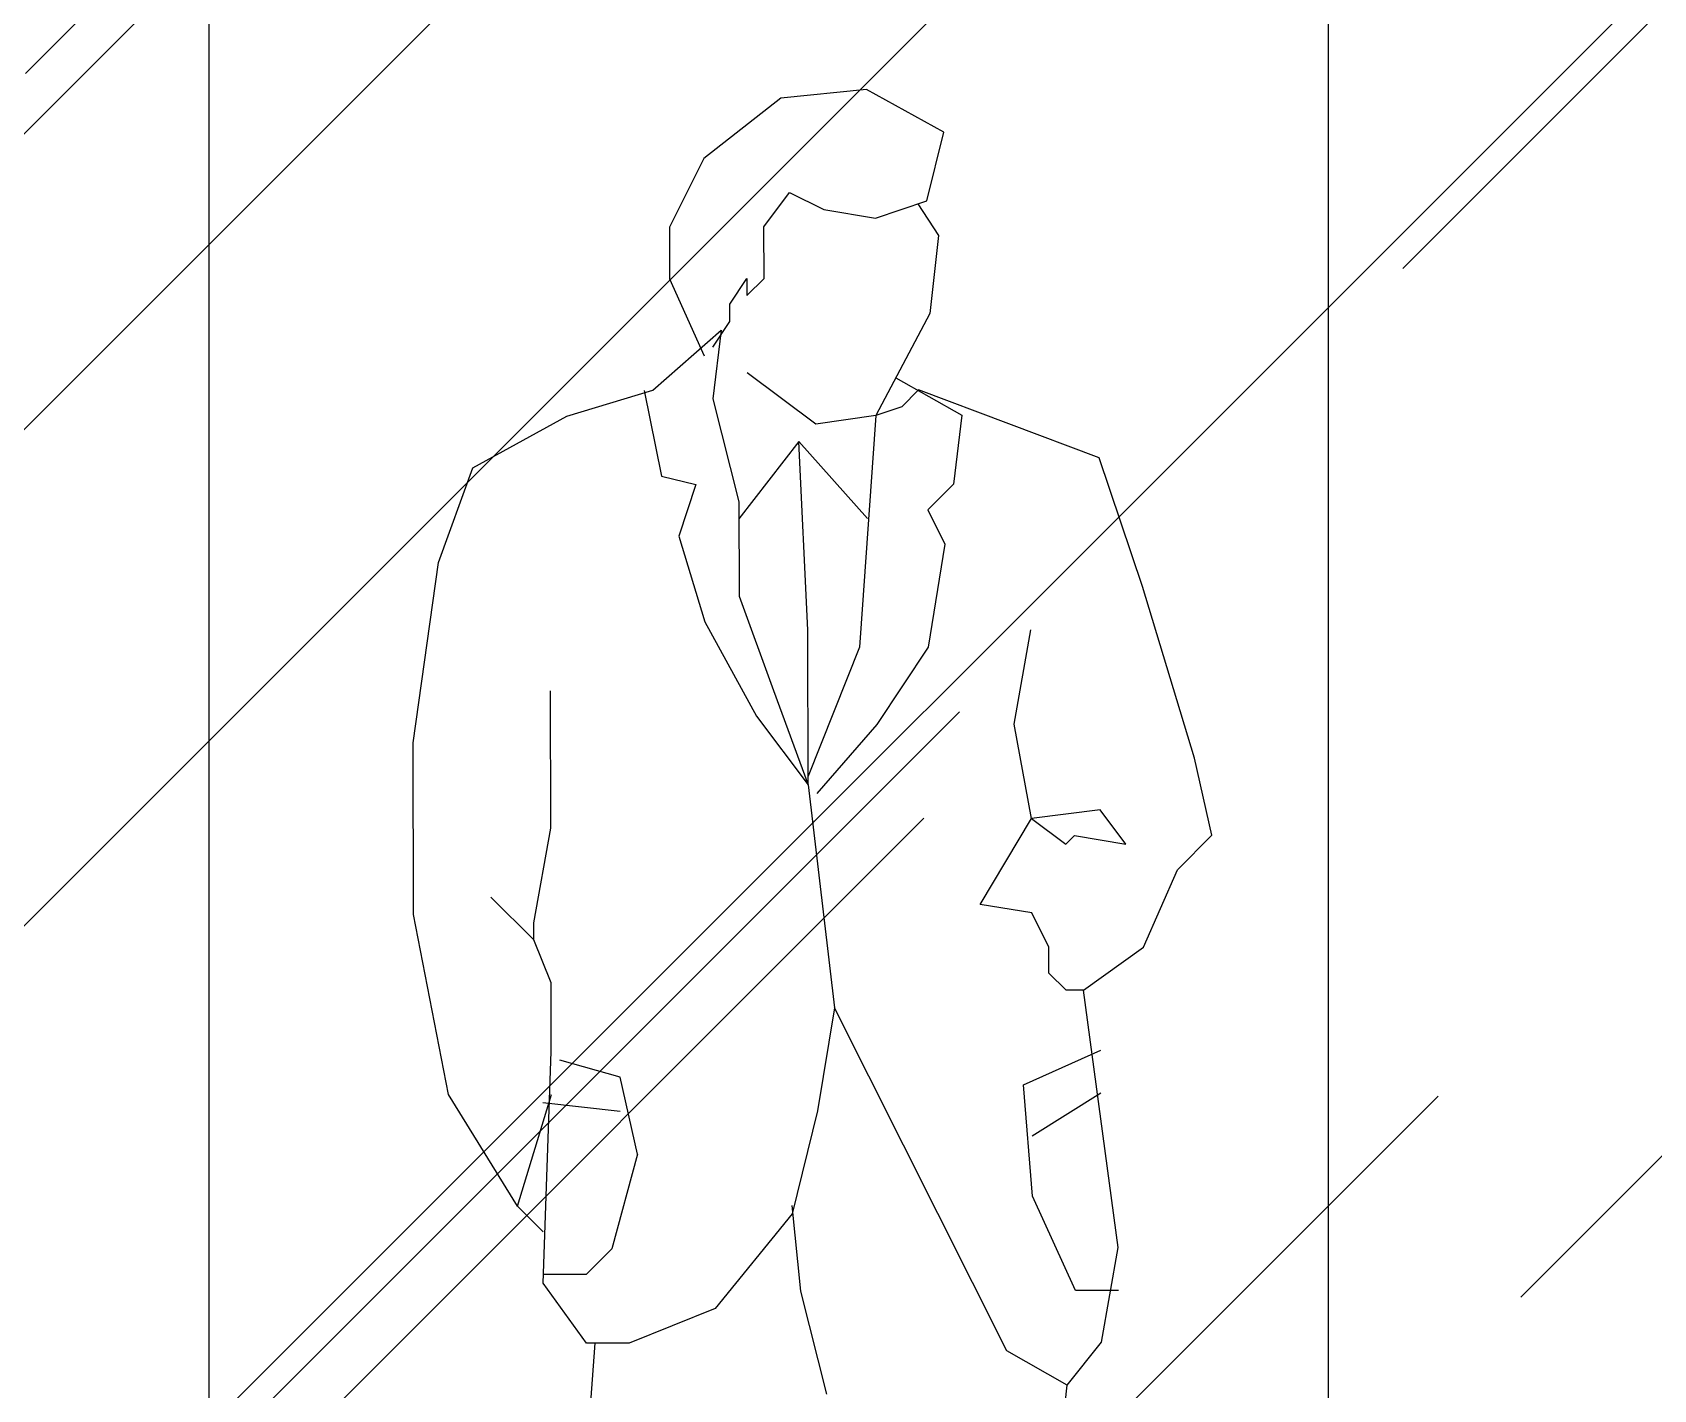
# Model space of a CAD drawing. Header units: millimetres. Extents: x 1734 to 22014, y 983 to 3953.
# Drawn here: x 19710.6 to 19833.7, y 1900.6 to 2003.6 of the extents above; entities that cross this region are included whole.
import ezdxf

# ---------------------------------------------------------------- set-up
doc = ezdxf.new("R2010")
doc.units = ezdxf.units.MM
doc.layers.add('MATERIALS_transparent glass', color=133, linetype='Continuous')
doc.layers.add('SURVEY_elevation', color=1, linetype='Continuous')

msp = doc.modelspace()

# ---------------------------------------------------------------- hatches: boundary and pattern name
at = {"layer": 'MATERIALS_transparent glass'}
h = msp.add_hatch(dxfattribs=at)
h.set_pattern_fill('AR-RROOF', color=144, scale=2.5, angle=-60.02541, style=0)
h.set_pattern_definition([(45, (18656.07, 5679.164), (53.8815, 143.6841), [952.5, -127, 317.5, -63.5]), (45, (18693.34, 5761.33), (-104.62, 14.8174), [190.5, -20.955, 381, -47.625]), (45, (18640.355, 5739.78), (203.4028, 263.5705), [508, -88.9, 254, -63.5])])
h.paths.add_polyline_path([(19605.913, 1822.116), (20013.982, 1822.116), (20013.982, 2106.116), (19605.913, 2106.116)])

# ---------------------------------------------------------------- linework, layer by layer
at = {"color": 144, "linetype": 'ByBlock'}
for p, q in [((19767.417, 1998.644), (19761.559, 1994.066)), ((19773.934, 1999.311), (19767.417, 1998.644)), ((19779.81, 1996.065), (19773.934, 1999.311)), ((19778.518, 1990.847), (19779.81, 1996.065)), ((19761.559, 1994.066), (19758.964, 1988.844)), ((19766.136, 1988.861), (19768.086, 1991.474)), ((19768.086, 1991.474), (19770.696, 1990.176)), ((19770.696, 1990.176), (19774.61, 1989.533)), ((19774.61, 1989.533), (19778.518, 1990.847)), ((19777.836, 1990.617), (19779.386, 1988.204)), ((19758.964, 1988.844), (19758.973, 1984.933)), ((19766.145, 1984.95), (19766.136, 1988.861)), ((19779.386, 1988.204), (19778.745, 1982.295)), ((19758.973, 1984.933), (19761.595, 1979.071)), ((19763.542, 1982.988), (19764.841, 1984.947)), ((19764.841, 1984.947), (19764.844, 1983.643)), ((19764.844, 1983.643), (19766.145, 1984.95)), ((19763.545, 1981.683), (19763.542, 1982.988)), ((19762.245, 1979.724), (19763.545, 1981.683)), ((19778.745, 1982.295), (19774.645, 1974.538)), ((19757.69, 1976.454), (19762.894, 1981.03)), ((19762.894, 1981.03), (19762.255, 1975.813)), ((19770.083, 1973.876), (19764.858, 1977.775)), ((19751.175, 1974.483), (19757.69, 1976.454)), ((19757.038, 1976.452), (19758.357, 1969.936)), ((19776.163, 1977.41), (19781.165, 1974.554)), ((19777.881, 1976.502), (19776.599, 1975.195)), ((19791.604, 1971.319), (19777.881, 1976.502)), ((19762.255, 1975.813), (19764.229, 1967.994)), ((19776.599, 1975.195), (19774.645, 1974.538)), ((19744.013, 1970.554), (19751.175, 1974.483)), ((19774.645, 1974.538), (19770.083, 1973.876)), ((19774.645, 1974.538), (19773.383, 1956.932)), ((19781.165, 1974.554), (19780.525, 1969.337)), ((19768.782, 1972.569), (19764.232, 1966.69)), ((19769.468, 1958.227), (19768.782, 1972.569)), ((19768.782, 1972.569), (19774.012, 1966.714)), ((19741.422, 1963.376), (19744.013, 1970.554)), ((19794.887, 1961.548), (19791.604, 1971.319)), ((19758.357, 1969.936), (19760.966, 1969.29)), ((19760.966, 1969.29), (19759.672, 1965.376)), ((19780.525, 1969.337), (19778.574, 1967.376)), ((19764.229, 1967.994), (19764.246, 1960.823)), ((19778.574, 1967.376), (19779.884, 1964.772)), ((19759.672, 1965.376), (19761.643, 1958.86)), ((19779.884, 1964.772), (19778.599, 1956.945)), ((19739.498, 1949.681), (19741.422, 1963.376)), ((19798.829, 1948.518), (19794.887, 1961.548)), ((19764.246, 1960.823), (19766.872, 1953.657)), ((19761.643, 1958.86), (19765.572, 1951.698)), ((19769.496, 1946.492), (19769.468, 1958.227)), ((19785.132, 1951.093), (19786.419, 1958.267)), ((19773.383, 1956.932), (19769.495, 1947.144)), ((19778.599, 1956.945), (19774.701, 1951.068)), ((19749.945, 1943.186), (19749.921, 1953.617)), ((19766.872, 1953.657), (19769.496, 1946.492)), ((19765.572, 1951.698), (19769.496, 1946.492)), ((19774.701, 1951.068), (19770.15, 1945.842)), ((19786.453, 1943.925), (19785.132, 1951.093)), ((19739.529, 1936.641), (19739.498, 1949.681)), ((19800.147, 1942.653), (19798.829, 1948.518)), ((19769.496, 1946.492), (19771.492, 1929.546)), ((19791.667, 1944.589), (19786.453, 1943.925)), ((19793.629, 1941.986), (19791.667, 1944.589)), ((19748.659, 1936.011), (19749.945, 1943.186)), ((19782.557, 1937.395), (19786.453, 1943.925)), ((19786.453, 1943.925), (19789.066, 1941.975)), ((19789.066, 1941.975), (19789.716, 1942.629)), ((19789.716, 1942.629), (19793.629, 1941.986)), ((19797.546, 1940.039), (19800.147, 1942.653)), ((19794.952, 1934.165), (19797.546, 1940.039)), ((19748.662, 1934.707), (19745.394, 1937.96)), ((19786.47, 1936.753), (19782.557, 1937.395)), ((19742.17, 1922.957), (19739.529, 1936.641)), ((19748.662, 1934.707), (19748.659, 1936.011)), ((19787.78, 1934.148), (19786.47, 1936.753)), ((19749.973, 1931.451), (19748.662, 1934.707)), ((19787.785, 1932.192), (19787.78, 1934.148)), ((19790.396, 1930.895), (19794.952, 1934.165)), ((19789.092, 1930.892), (19787.785, 1932.192)), ((19749.986, 1926.235), (19749.973, 1931.451)), ((19790.396, 1930.895), (19789.092, 1930.892)), ((19793.05, 1911.342), (19790.396, 1930.895)), ((19771.492, 1929.546), (19770.207, 1921.72)), ((19784.593, 1903.499), (19771.492, 1929.546)), ((19749.376, 1908.631), (19749.986, 1926.235)), ((19785.849, 1923.713), (19791.711, 1926.334)), ((19755.206, 1924.292), (19750.639, 1925.585)), ((19756.524, 1918.427), (19755.206, 1924.292)), ((19786.521, 1915.239), (19785.849, 1923.713)), ((19747.406, 1914.493), (19742.17, 1922.957)), ((19747.406, 1914.493), (19749.993, 1922.975)), ((19755.212, 1921.684), (19749.343, 1922.322)), ((19791.718, 1923.075), (19786.51, 1919.803)), ((19770.207, 1921.72), (19768.27, 1913.891)), ((19756.524, 1918.427), (19754.585, 1911.251)), ((19789.798, 1908.075), (19786.521, 1915.239)), ((19749.366, 1912.542), (19747.406, 1914.493)), ((19768.27, 1913.891), (19762.419, 1906.706)), ((19768.936, 1908.025), (19768.268, 1914.543)), ((19754.585, 1911.251), (19752.634, 1909.29)), ((19791.763, 1904.168), (19793.05, 1911.342)), ((19752.634, 1909.29), (19749.374, 1909.283)), ((19752.646, 1904.075), (19749.376, 1908.631)), ((19770.91, 1900.207), (19768.936, 1908.025)), ((19793.058, 1908.083), (19789.798, 1908.075)), ((19762.419, 1906.706), (19755.906, 1904.083)), ((19755.906, 1904.083), (19752.646, 1904.075)), ((19753.298, 1904.076), (19752.666, 1895.6)), ((19789.163, 1900.902), (19791.763, 1904.168)), ((19789.163, 1900.902), (19784.593, 1903.499)), ((19787.887, 1889.164), (19789.163, 1900.902))]:
    msp.add_line(p, q, dxfattribs=at)
at = {"layer": 'SURVEY_elevation', "color": 144}
msp.add_lwpolyline([(19723.986, 1822.116), (19723.986, 2106.116), (19808.982, 2106.116), (19808.982, 1822.116)], close=True, dxfattribs=at)

doc.saveas('drawing.dxf')
